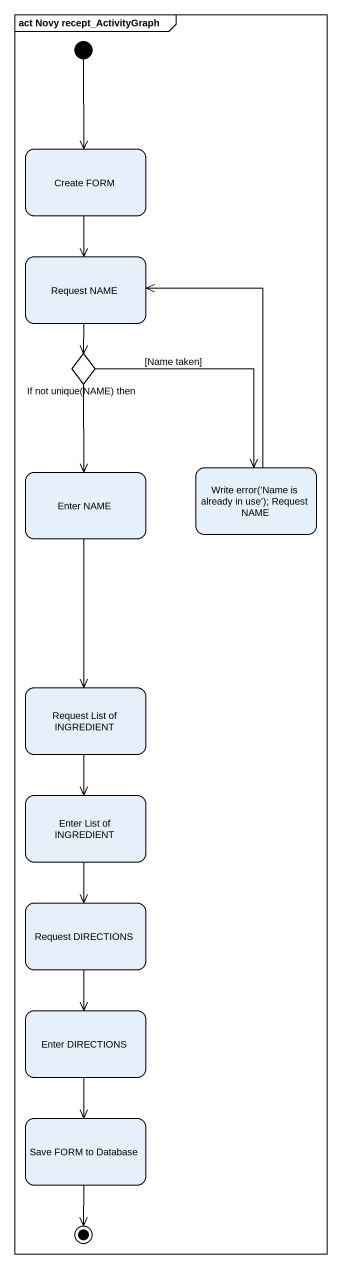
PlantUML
@startuml
mainframe act Novy recept_ActivityGraph
hide empty description
state "Create FORM" as Create_FORM
state "Request NAME" as Request_NAME
state "If not unique(NAME) then" as If_not_unique_NAME_then <<choice>>
state "Enter NAME" as Enter_NAME
state "Write error('Name is already in use'); Request NAME" as Write_error_Name_is_already
state "Request List of INGREDIENT" as Request_List_of_INGREDIENT
state "Enter List of INGREDIENT" as Enter_List_of_INGREDIENT
state "Request DIRECTIONS" as Request_DIRECTIONS
state "Enter DIRECTIONS" as Enter_DIRECTIONS
state "Save FORM to Database" as Save_FORM_to_Database
[*] --> Create_FORM
Create_FORM --> Request_NAME
Request_NAME --> If_not_unique_NAME_then
If_not_unique_NAME_then --> Enter_NAME
If_not_unique_NAME_then --> Write_error_Name_is_already : [Name taken]
Enter_NAME --> Request_List_of_INGREDIENT
Write_error_Name_is_already -up-> Request_NAME
Request_List_of_INGREDIENT --> Enter_List_of_INGREDIENT
Enter_List_of_INGREDIENT --> Request_DIRECTIONS
Request_DIRECTIONS --> Enter_DIRECTIONS
Enter_DIRECTIONS --> Save_FORM_to_Database
Save_FORM_to_Database --> [*]
@enduml
